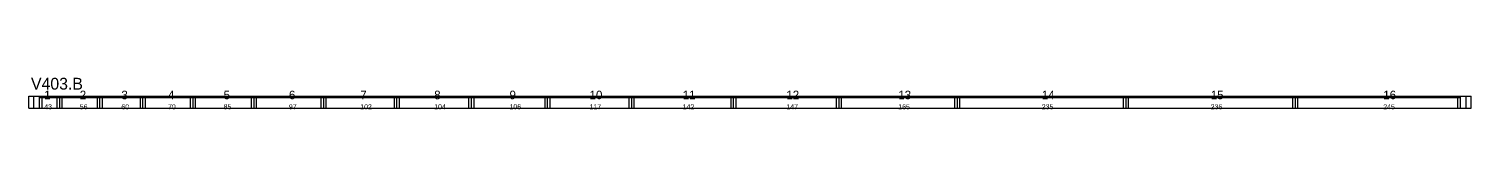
# Model space of a CAD drawing. Header units: metres. Extents: x -10 to 74425, y -2037 to 26.
# Drawn here: x 21494 to 23505, y -458 to -413 of the extents above; entities that cross this region are included whole.
import ezdxf

# ---------------------------------------------------------------- set-up
doc = ezdxf.new("R2010")
doc.units = ezdxf.units.M
doc.layers.add('VIGAS', color=7, linetype='Continuous')

msp = doc.modelspace()

# ---------------------------------------------------------------- linework, layer by layer
at = {"layer": 'VIGAS'}
for p, q in [((21494.4, -439), (21537.4, -439)), ((21494.4, -456), (21494.4, -439)), ((21501.4, -456), (21501.4, -439)), ((21509.4, -456), (21509.4, -439)), ((21509.4, -441.2), (21537.4, -441.2)), ((21512.9, -456), (21512.9, -441.2)), ((21533.9, -456), (21533.9, -441.2)), ((21537.4, -456), (21537.4, -439)), ((21537.4, -456), (21537.4, -439)), ((21537.4, -439), (21593.4, -439)), ((21537.4, -456), (21537.4, -439)), ((21537.4, -456), (21537.4, -439)), ((21537.4, -456), (21537.4, -439)), ((21537.4, -441.2), (21593.4, -441.2)), ((21540.9, -456), (21540.9, -441.2)), ((21589.9, -456), (21589.9, -441.2)), ((21593.4, -456), (21593.4, -439)), ((21593.4, -456), (21593.4, -439)), ((21593.4, -439), (21653.4, -439)), ((21593.4, -456), (21593.4, -439)), ((21593.4, -456), (21593.4, -439)), ((21593.4, -456), (21593.4, -439)), ((21593.4, -441.2), (21653.4, -441.2)), ((21596.9, -456), (21596.9, -441.2)), ((21649.9, -456), (21649.9, -441.2)), ((21653.4, -456), (21653.4, -439)), ((21653.4, -456), (21653.4, -439)), ((21653.4, -439), (21723.4, -439)), ((21653.4, -456), (21653.4, -439)), ((21653.4, -456), (21653.4, -439)), ((21653.4, -456), (21653.4, -439)), ((21653.4, -441.2), (21723.4, -441.2)), ((21656.9, -456), (21656.9, -441.2)), ((21719.9, -456), (21719.9, -441.2)), ((21723.4, -456), (21723.4, -439)), ((21723.4, -456), (21723.4, -439)), ((21723.4, -439), (21808.4, -439)), ((21723.4, -456), (21723.4, -439)), ((21723.4, -456), (21723.4, -439)), ((21723.4, -456), (21723.4, -439)), ((21723.4, -441.2), (21808.4, -441.2)), ((21726.9, -456), (21726.9, -441.2)), ((21804.9, -456), (21804.9, -441.2)), ((21808.4, -456), (21808.4, -439)), ((21808.4, -456), (21808.4, -439)), ((21808.4, -439), (21905.4, -439)), ((21808.4, -456), (21808.4, -439)), ((21808.4, -456), (21808.4, -439)), ((21808.4, -456), (21808.4, -439)), ((21808.4, -441.2), (21905.4, -441.2)), ((21811.9, -456), (21811.9, -441.2)), ((21901.9, -456), (21901.9, -441.2)), ((21905.4, -456), (21905.4, -439)), ((21905.4, -456), (21905.4, -439)), ((21905.4, -439), (22007.4, -439)), ((21905.4, -456), (21905.4, -439)), ((21905.4, -456), (21905.4, -439)), ((21905.4, -456), (21905.4, -439)), ((21905.4, -441.2), (22007.4, -441.2)), ((21908.9, -456), (21908.9, -441.2)), ((22003.9, -456), (22003.9, -441.2)), ((22007.4, -456), (22007.4, -439)), ((22007.4, -456), (22007.4, -439)), ((22007.4, -439), (22111.4, -439)), ((22007.4, -456), (22007.4, -439)), ((22007.4, -456), (22007.4, -439)), ((22007.4, -456), (22007.4, -439)), ((22007.4, -441.2), (22111.4, -441.2)), ((22010.9, -456), (22010.9, -441.2)), ((22107.9, -456), (22107.9, -441.2)), ((22111.4, -456), (22111.4, -439)), ((22111.4, -456), (22111.4, -439)), ((22111.4, -439), (22217.4, -439)), ((22111.4, -456), (22111.4, -439)), ((22111.4, -456), (22111.4, -439)), ((22111.4, -456), (22111.4, -439)), ((22111.4, -441.2), (22217.4, -441.2)), ((22114.9, -456), (22114.9, -441.2)), ((22213.9, -456), (22213.9, -441.2)), ((22217.4, -456), (22217.4, -439)), ((22217.4, -456), (22217.4, -439)), ((22217.4, -439), (22334.7, -439)), ((22217.4, -456), (22217.4, -439)), ((22217.4, -456), (22217.4, -439)), ((22217.4, -456), (22217.4, -439)), ((22217.4, -441.2), (22334.7, -441.2)), ((22220.9, -456), (22220.9, -441.2)), ((22331.2, -456), (22331.2, -441.2)), ((22334.7, -456), (22334.7, -439)), ((22334.7, -456), (22334.7, -439)), ((22334.7, -439), (22476.8, -439)), ((22334.7, -456), (22334.7, -439)), ((22334.7, -456), (22334.7, -439)), ((22334.7, -456), (22334.7, -439)), ((22334.7, -441.2), (22476.8, -441.2)), ((22338.2, -456), (22338.2, -441.2)), ((22473.3, -456), (22473.3, -441.2)), ((22476.8, -456), (22476.8, -439)), ((22476.8, -456), (22476.8, -439)), ((22476.8, -439), (22623.8, -439)), ((22476.8, -456), (22476.8, -439)), ((22476.8, -456), (22476.8, -439)), ((22476.8, -456), (22476.8, -439)), ((22476.8, -441.2), (22623.8, -441.2)), ((22480.3, -456), (22480.3, -441.2)), ((22620.3, -456), (22620.3, -441.2)), ((22623.8, -456), (22623.8, -439)), ((22623.8, -456), (22623.8, -439)), ((22623.8, -439), (22788.8, -439)), ((22623.8, -456), (22623.8, -439)), ((22623.8, -456), (22623.8, -439)), ((22623.8, -456), (22623.8, -439)), ((22623.8, -441.2), (22788.8, -441.2)), ((22627.3, -456), (22627.3, -441.2)), ((22785.3, -456), (22785.3, -441.2)), ((22788.8, -456), (22788.8, -439)), ((22788.8, -456), (22788.8, -439)), ((22788.8, -439), (23023.8, -439)), ((22788.8, -456), (22788.8, -439)), ((22788.8, -456), (22788.8, -439)), ((22788.8, -456), (22788.8, -439)), ((22788.8, -441.2), (23023.8, -441.2)), ((22792.3, -456), (22792.3, -441.2)), ((23020.3, -456), (23020.3, -441.2)), ((23023.8, -456), (23023.8, -439)), ((23023.8, -456), (23023.8, -439)), ((23023.8, -439), (23259.8, -439)), ((23023.8, -456), (23023.8, -439)), ((23023.8, -456), (23023.8, -439)), ((23023.8, -456), (23023.8, -439)), ((23023.8, -441.2), (23259.8, -441.2)), ((23027.3, -456), (23027.3, -441.2)), ((23256.3, -456), (23256.3, -441.2)), ((23259.8, -456), (23259.8, -439)), ((23259.8, -456), (23259.8, -439)), ((23259.8, -439), (23504.8, -439)), ((23259.8, -456), (23259.8, -439)), ((23259.8, -456), (23259.8, -439)), ((23259.8, -456), (23259.8, -439)), ((23259.8, -441.2), (23489.8, -441.2)), ((23263.3, -456), (23263.3, -441.2)), ((23486.3, -456), (23486.3, -441.2)), ((23489.8, -456), (23489.8, -439)), ((23497.8, -456), (23497.8, -439)), ((23504.8, -456), (23504.8, -439)), ((21494.4, -456), (21537.4, -456)), ((21509.4, -456), (21512.9, -456)), ((21533.9, -456), (21537.4, -456)), ((21537.4, -456), (21593.4, -456)), ((21537.4, -456), (21540.9, -456)), ((21589.9, -456), (21593.4, -456)), ((21593.4, -456), (21653.4, -456)), ((21593.4, -456), (21596.9, -456)), ((21649.9, -456), (21653.4, -456)), ((21653.4, -456), (21723.4, -456)), ((21653.4, -456), (21656.9, -456)), ((21719.9, -456), (21723.4, -456)), ((21723.4, -456), (21808.4, -456)), ((21723.4, -456), (21726.9, -456)), ((21804.9, -456), (21808.4, -456)), ((21808.4, -456), (21905.4, -456)), ((21808.4, -456), (21811.9, -456)), ((21901.9, -456), (21905.4, -456)), ((21905.4, -456), (22007.4, -456)), ((21905.4, -456), (21908.9, -456)), ((22003.9, -456), (22007.4, -456)), ((22007.4, -456), (22111.4, -456)), ((22007.4, -456), (22010.9, -456)), ((22107.9, -456), (22111.4, -456)), ((22111.4, -456), (22217.4, -456)), ((22111.4, -456), (22114.9, -456)), ((22213.9, -456), (22217.4, -456)), ((22217.4, -456), (22334.7, -456)), ((22217.4, -456), (22220.9, -456)), ((22331.2, -456), (22334.7, -456)), ((22334.7, -456), (22476.8, -456)), ((22334.7, -456), (22338.2, -456)), ((22473.3, -456), (22476.8, -456)), ((22476.8, -456), (22623.8, -456)), ((22476.8, -456), (22480.3, -456)), ((22620.3, -456), (22623.8, -456)), ((22623.8, -456), (22788.8, -456)), ((22623.8, -456), (22627.3, -456)), ((22785.3, -456), (22788.8, -456)), ((22788.8, -456), (23023.8, -456)), ((22788.8, -456), (22792.3, -456)), ((23020.3, -456), (23023.8, -456)), ((23023.8, -456), (23259.8, -456)), ((23023.8, -456), (23027.3, -456)), ((23256.3, -456), (23259.8, -456)), ((23259.8, -456), (23504.8, -456)), ((23259.8, -456), (23263.3, -456)), ((23486.3, -456), (23489.8, -456))]:
    msp.add_line(p, q, dxfattribs=at)

# ---------------------------------------------------------------- texts
for s, height, p in [('V403.B', 16.5, (21497.4, -430)), ('1', 12, (21515.9, -443.5)), ('2', 12, (21565.4, -443.5)), ('3', 12, (21623.4, -443.5)), ('4', 12, (21688.4, -443.5)), ('5', 12, (21765.9, -443.5)), ('6', 12, (21856.9, -443.5)), ('7', 12, (21956.4, -443.5)), ('8', 12, (22059.4, -443.5)), ('9', 12, (22164.4, -443.5)), ('10', 12, (22276, -443.5)), ('11', 12, (22405.8, -443.5)), ('12', 12, (22550.3, -443.5)), ('13', 12, (22706.3, -443.5)), ('14', 12, (22906.3, -443.5)), ('15', 12, (23141.8, -443.5)), ('16', 12, (23382.3, -443.5)), ('43', 7, (21515.9, -457.5)), ('56', 7, (21565.4, -457.5)), ('60', 7, (21623.4, -457.5)), ('70', 7, (21688.4, -457.5)), ('85', 7, (21765.9, -457.5)), ('97', 7, (21856.9, -457.5)), ('102', 7, (21956.4, -457.5)), ('104', 7, (22059.4, -457.5)), ('106', 7, (22164.4, -457.5)), ('117', 7, (22276, -457.5)), ('142', 7, (22405.8, -457.5)), ('147', 7, (22550.3, -457.5)), ('165', 7, (22706.3, -457.5)), ('235', 7, (22906.3, -457.5)), ('236', 7, (23141.8, -457.5)), ('245', 7, (23382.3, -457.5))]:
    msp.add_text(s, height=height, dxfattribs=at).set_placement(p)

doc.saveas('drawing.dxf')
